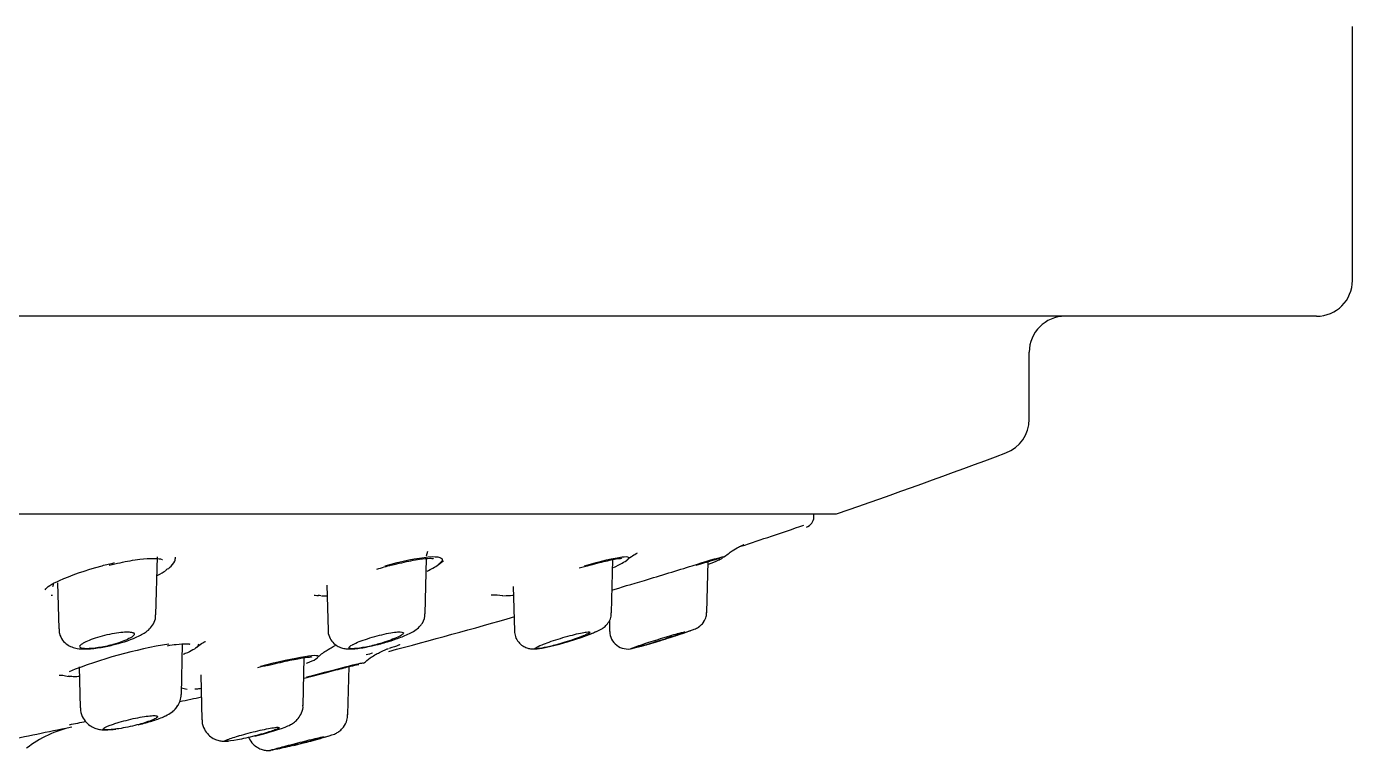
# Model space of a CAD drawing. Header units: millimetres. Extents: x -60 to 7633, y -2614 to 2146.
# Drawn here: x 198.69 to 235.6, y 1802.47 to 1822.64 of the extents above; entities that cross this region are included whole.
import ezdxf

# ---------------------------------------------------------------- set-up
doc = ezdxf.new("R2010")
doc.units = ezdxf.units.MM
doc.layers.get('0').update_dxf_attribs({"color": 250})

msp = doc.modelspace()

# ---------------------------------------------------------------- linework, layer by layer
at = {"linetype": 'Continuous'}
for p, q in [((235.6, 1815.566), (235.6, 1822.638)), ((234.6, 1814.566), (76.6, 1814.566)), ((226.6, 1811.694), (226.6, 1813.566)), ((90, 1809.058), (221.2, 1809.058)), ((220.606, 1808.969), (220.608, 1809.058)), ((209.824, 1807.895), (209.858, 1808.019)), ((202.289, 1806.248), (202.331, 1807.859)), ((209.786, 1806.279), (209.826, 1807.814)), ((214.973, 1806.301), (215.012, 1807.787)), ((217.625, 1806.313), (217.662, 1807.731)), ((199.551, 1807.139), (199.585, 1805.853)), ((207.049, 1807.072), (207.081, 1805.821)), ((212.236, 1807.032), (212.269, 1805.797)), ((212.269, 1805.797), (212.269, 1805.797)), ((214.913, 1806.084), (214.92, 1805.785)), ((202.997, 1804.03), (203.034, 1805.436)), ((206.384, 1803.724), (206.418, 1805.052)), ((200.155, 1804.796), (200.185, 1803.656)), ((207.633, 1803.466), (207.668, 1804.805)), ((203.538, 1804.578), (203.571, 1803.321)), ((203.571, 1803.321), (203.571, 1803.32)), ((207.633, 1803.465), (207.633, 1803.466))]:
    msp.add_line(p, q, dxfattribs=at)
for centre, radius, start, end in [((234.6, 1815.566), 1, 270, 0), ((227.6, 1813.566), 1, 90, 180), ((225.6, 1811.694), 1, 290.538, 0), ((155.6, 1998.54), 200.528, 289.11491, 290.53802), ((220.306, 1808.977), 0.3, 287.9272, 358.5), ((221.2, 1809.258), 0.2, 270, 289.1149), ((215.28, 1783.663), 24.814, 105.0427, 106.022), ((217.644, 1795.764), 12.308, 105.4351, 106.8556), ((198.891, 1816.389), 9.614, 292.5481, 292.9983), ((208.711, 1823.614), 17.072, 279.8058, 279.8179), ((211.716, 1805.645), 1.151, 78.4255, 94.6938), ((209.364, 1806.25), 0.414, 326.1247, 4.0339), ((211.601, 1812.809), 7.622, 283.4046, 292.9629), ((215.425, 1805.798), 0.503, 181.3924, 283.6185), ((212.233, 1819.625), 14.674, 287.2674, 289.6425), ((204.736, 1792.487), 13.112, 99.1516, 111.7809), ((200.398, 1808.685), 3.345, 283.2895, 295.2043), ((212.285, 1818.527), 13.613, 283.8482, 288.4338), ((209.437, 1787.903), 17.412, 103.4493, 104.3622), ((202.456, 1804.009), 0.533, 323.094, 2.1619), ((965.471, -1945.011), 3825.504, 101.544126, 101.572438), ((200.552, 1800.177), 3, 101.5439, 128.3924), ((203.41, 1809.992), 7.305, 282.8917, 289.8313), ((202.521, 1818.345), 16.137, 284.4371, 286.4054), ((200.923, 1823.741), 21.762, 283.8433, 284.9695)]:
    msp.add_arc(centre, radius, start, end, dxfattribs=at)
for points in [[(218.577, 1808.157), (219.135, 1808.343), (219.712, 1808.537), (220.326, 1808.744)], [(200.792, 1807.615), (200.906, 1807.646), (201.022, 1807.675), (201.137, 1807.701)], [(202.322, 1807.347), (202.421, 1807.395), (202.508, 1807.444), (202.581, 1807.495)], [(206.885, 1806.78), (206.855, 1806.781), (206.829, 1806.783), (206.805, 1806.787)], [(211.959, 1806.78), (211.947, 1806.78), (211.937, 1806.781), (211.928, 1806.782)], [(208.771, 1805.23), (209.944, 1805.539), (211.122, 1805.863), (212.285, 1806.198)], [(200.167, 1805.361), (200.167, 1805.376), (200.179, 1805.394), (200.202, 1805.414)], [(209.052, 1805.423), (209.11, 1805.423), (209.011, 1805.383), (208.779, 1805.311)], [(208.321, 1805.177), (208.265, 1805.162), (208.206, 1805.145), (208.144, 1805.128)], [(202.957, 1803.831), (203.157, 1803.874), (203.357, 1803.918), (203.556, 1803.962)], [(202.997, 1804.211), (203.047, 1804.201), (203.1, 1804.188), (203.158, 1804.175)], [(199.885, 1803.185), (200.037, 1803.216), (200.187, 1803.247), (200.335, 1803.277)]]:
    msp.add_open_spline(points, degree=3, dxfattribs=at)
for points, knots in [([(218.089, 1807.843), (218.179, 1807.916), (218.312, 1808.022), (218.502, 1808.132), (218.604, 1808.182), (218.646, 1808.2), (218.653, 1808.203), (218.653, 1808.203)], [0, 0, 0, 0, 0.0753226, 0.1313558, 0.1708024, 0.2076765, 0.2382882, 0.2382882, 0.2382882, 0.2382882]), ([(200.989, 1807.627), (201.1, 1807.654), (201.375, 1807.722), (201.832, 1807.803), (202.218, 1807.828), (202.429, 1807.811), (202.473, 1807.782), (202.474, 1807.786)], [0, 0, 0, 0, 0.0400046, 0.1162337, 0.1800099, 0.2347002, 0.2743242, 0.2743242, 0.2743242, 0.2743242]), ([(202.645, 1807.542), (202.654, 1807.549), (202.725, 1807.607), (202.804, 1807.692), (202.834, 1807.817), (202.836, 1807.856)], [0.50634131, 0.50634131, 0.50634131, 0.50634131, 0.51531608, 0.57679856, 0.60401788, 0.60401788, 0.60401788, 0.60401788]), ([(208.667, 1807.615), (209.13, 1807.74), (209.576, 1807.836), (210.17, 1807.887), (210.307, 1807.84), (210.232, 1807.716), (210.204, 1807.688), (210.165, 1807.657)], [0, 0, 0, 0, 0.125, 0.125, 0.25, 0.25, 0.282232, 0.282232, 0.282232, 0.282232]), ([(208.839, 1807.627), (208.948, 1807.655), (209.215, 1807.722), (209.618, 1807.802), (209.901, 1807.826), (210.001, 1807.819), (210.013, 1807.811), (210.013, 1807.811)], [0, 0, 0, 0, 0.1328455, 0.3850295, 0.5836477, 0.7223658, 0.7681596, 0.7681596, 0.7681596, 0.7681596]), ([(209.836, 1807.465), (209.896, 1807.493), (210.084, 1807.59), (210.21, 1807.674), (210.278, 1807.77)], [0.4818505, 0.4818505, 0.4818505, 0.4818505, 0.5208983, 0.6152268, 0.6152268, 0.6152268, 0.6152268]), ([(210.153, 1807.644), (210.162, 1807.653), (210.217, 1807.702), (210.275, 1807.734), (210.294, 1807.746), (210.294, 1807.746)], [0, 0, 0, 0, 0.00862618, 0.05859096, 0.09803634, 0.09803634, 0.09803634, 0.09803634]), ([(214.223, 1807.615), (214.666, 1807.74), (215.053, 1807.836), (215.448, 1807.883), (215.498, 1807.852), (215.412, 1807.781)], [0, 0, 0, 0, 0.125, 0.125, 0.2315842, 0.2315842, 0.2315842, 0.2315842]), ([(214.368, 1807.628), (214.469, 1807.656), (214.715, 1807.723), (215.041, 1807.799), (215.219, 1807.823), (215.259, 1807.821), (215.258, 1807.821)], [0, 0, 0, 0, 0.0425593, 0.1231083, 0.1774006, 0.2062683, 0.2062683, 0.2062683, 0.2062683]), ([(215.024, 1807.567), (215.117, 1807.609), (215.274, 1807.686), (215.375, 1807.749), (215.42, 1807.788)], [0.5284521, 0.5284521, 0.5284521, 0.5284521, 0.5898081, 0.6468385, 0.6468385, 0.6468385, 0.6468385]), ([(215.401, 1807.765), (215.433, 1807.794), (215.515, 1807.868), (215.627, 1807.936), (215.679, 1807.967), (215.686, 1807.97), (215.686, 1807.97)], [0, 0, 0, 0, 0.0375592, 0.1129758, 0.1759691, 0.2055719, 0.2055719, 0.2055719, 0.2055719]), ([(217.217, 1807.615), (217.62, 1807.74), (217.931, 1807.836), (218.102, 1807.872), (218.118, 1807.87), (218.102, 1807.857)], [0, 0, 0, 0, 0.125, 0.125, 0.1765577, 0.1765577, 0.1765577, 0.1765577]), ([(217.333, 1807.63), (217.422, 1807.658), (217.64, 1807.726), (217.873, 1807.796), (217.97, 1807.82), (217.985, 1807.822), (217.985, 1807.822)], [0, 0, 0, 0, 0.0428683, 0.1241786, 0.1626469, 0.1789178, 0.1789178, 0.1789178, 0.1789178]), ([(217.672, 1807.658), (217.781, 1807.7), (217.927, 1807.76), (218.024, 1807.807), (218.058, 1807.826), (218.065, 1807.831)], [0.5708893, 0.5708893, 0.5708893, 0.5708893, 0.6429355, 0.6862696, 0.6980478, 0.6980478, 0.6980478, 0.6980478]), ([(199.204, 1806.946), (199.248, 1807.018), (199.39, 1807.109), (199.901, 1807.34), (200.33, 1807.489), (200.792, 1807.615)], [0.7825522, 0.7825522, 0.7825522, 0.7825522, 0.875, 0.875, 1, 1, 1, 1]), ([(214.978, 1806.935), (215.22, 1807.008), (215.543, 1807.104), (216.331, 1807.34), (216.814, 1807.489), (217.217, 1807.615)], [0.7775966, 0.7775966, 0.7775966, 0.7775966, 0.875, 0.875, 1, 1, 1, 1]), ([(199.417, 1807.126), (199.423, 1807.112), (199.443, 1807.073), (199.408, 1807.024), (199.412, 1807.028), (199.413, 1807.029)], [0, 0, 0, 0, 0.273954, 0.991776, 1, 1, 1, 1]), ([(199.369, 1806.797), (199.369, 1806.797), (199.374, 1806.796), (199.39, 1806.794), (199.406, 1806.792)], [0.760738, 0.760738, 0.760738, 0.760738, 0.7967605, 1, 1, 1, 1]), ([(206.692, 1806.795), (206.691, 1806.795), (206.695, 1806.795), (206.732, 1806.797), (206.8, 1806.785), (206.82, 1806.782)], [0.3556342, 0.3556342, 0.3556342, 0.3556342, 0.4967132, 0.8808422, 1, 1, 1, 1]), ([(206.903, 1806.781), (206.914, 1806.78), (206.956, 1806.776), (207.01, 1806.776), (207.055, 1806.778)], [0, 0, 0, 0, 0.00918775, 0.03918946, 0.03918946, 0.03918946, 0.03918946]), ([(211.978, 1806.779), (212.058, 1806.782), (212.137, 1806.786), (212.25, 1806.801), (212.261, 1806.802)], [0, 0, 0, 0, 0.07283818, 0.08077802, 0.08077802, 0.08077802, 0.08077802]), ([(201.822, 1805.658), (201.92, 1805.708), (202.046, 1805.779), (202.201, 1805.948), (202.28, 1806.107), (202.28, 1806.205), (202.28, 1806.248)], [0, 0, 0, 0, 0.426589, 0.656468, 0.871955, 1, 1, 1, 1]), ([(214.574, 1805.791), (214.625, 1805.814), (214.696, 1805.851), (214.816, 1805.94), (214.91, 1806.059), (214.967, 1806.188), (214.966, 1806.268), (214.965, 1806.301)], [0, 0, 0, 0, 0.308561, 0.507089, 0.690021, 0.890038, 1, 1, 1, 1]), ([(217.166, 1805.805), (217.207, 1805.819), (217.266, 1805.842), (217.326, 1805.868), (217.393, 1805.904), (217.469, 1805.961), (217.551, 1806.056), (217.614, 1806.183), (217.617, 1806.271), (217.618, 1806.313)], [0, 0, 0, 0, 0.240365, 0.387997, 0.472884, 0.571442, 0.703618, 0.878274, 1, 1, 1, 1]), ([(217.406, 1805.915), (217.416, 1805.922), (217.457, 1805.952), (217.533, 1806.029), (217.607, 1806.161), (217.617, 1806.258), (217.622, 1806.312)], [0.798906, 0.798906, 0.798906, 0.798906, 0.8161517, 0.868553, 0.9372806, 1, 1, 1, 1]), ([(199.594, 1805.853), (199.594, 1805.806), (199.596, 1805.701), (199.68, 1805.542), (199.808, 1805.42), (199.954, 1805.344), (200.126, 1805.301), (200.359, 1805.29), (200.689, 1805.324), (201.002, 1805.381), (201.14, 1805.422), (201.167, 1805.43)], [0, 0, 0, 0, 0.063401, 0.165556, 0.250739, 0.333574, 0.428538, 0.573825, 0.778536, 0.962654, 1, 1, 1, 1]), ([(207.088, 1805.823), (207.086, 1805.806), (207.078, 1805.731), (207.131, 1805.59), (207.234, 1805.452), (207.362, 1805.363), (207.491, 1805.315), (207.631, 1805.295), (207.823, 1805.297), (208.081, 1805.332), (208.289, 1805.381), (208.374, 1805.402)], [0, 0, 0, 0, 0.026654, 0.135553, 0.23467, 0.320262, 0.402285, 0.491958, 0.623337, 0.867222, 1, 1, 1, 1]), ([(208.374, 1805.402), (208.422, 1805.412), (208.58, 1805.448), (208.897, 1805.543), (209.258, 1805.678), (209.48, 1805.785), (209.64, 1805.92), (209.69, 1805.993), (209.708, 1806.019)], [0, 0, 0, 0, 0.079466, 0.305435, 0.541293, 0.819307, 0.945832, 1, 1, 1, 1]), ([(212.273, 1805.798), (212.277, 1805.741), (212.287, 1805.633), (212.375, 1805.485), (212.492, 1805.382), (212.609, 1805.325), (212.718, 1805.3), (212.816, 1805.295), (212.959, 1805.305), (213.131, 1805.335), (213.306, 1805.379), (213.368, 1805.395)], [0, 0, 0, 0, 0.096285, 0.212328, 0.305407, 0.386319, 0.46005, 0.532177, 0.623579, 0.88651, 1, 1, 1, 1]), ([(213.442, 1805.414), (213.517, 1805.434), (213.595, 1805.455), (213.674, 1805.478), (213.77, 1805.506), (213.869, 1805.536), (213.962, 1805.566), (214.059, 1805.597), (214.153, 1805.629), (214.236, 1805.659), (214.293, 1805.679), (214.346, 1805.7), (214.392, 1805.718), (214.447, 1805.74), (214.493, 1805.761), (214.529, 1805.779)], [0, 0, 0, 0, 0.0621334, 0.0621334, 0.0621334, 0.1380575, 0.1380575, 0.1380575, 0.2166048, 0.2166048, 0.2166048, 0.2701439, 0.2701439, 0.2701439, 0.3329615, 0.3329615, 0.3329615, 0.3329615]), ([(215.943, 1805.414), (215.975, 1805.424), (216.008, 1805.433), (216.042, 1805.443), (216.127, 1805.469), (216.221, 1805.497), (216.314, 1805.526), (216.412, 1805.556), (216.513, 1805.587), (216.608, 1805.618), (216.706, 1805.649), (216.801, 1805.68), (216.886, 1805.708), (216.944, 1805.728), (216.998, 1805.746), (217.046, 1805.762), (217.096, 1805.78), (217.14, 1805.796), (217.176, 1805.809)], [0, 0, 0, 0, 0.0295944, 0.0295944, 0.0295944, 0.104076, 0.104076, 0.104076, 0.1816572, 0.1816572, 0.1816572, 0.2608956, 0.2608956, 0.2608956, 0.3146712, 0.3146712, 0.3146712, 0.3719497, 0.3719497, 0.3719497, 0.3719497]), ([(201.077, 1805.414), (200.95, 1805.38), (200.816, 1805.352), (200.567, 1805.313), (200.451, 1805.303), (200.273, 1805.303), (200.211, 1805.313), (200.179, 1805.336), (200.175, 1805.339), (200.172, 1805.343)], [0, 0, 0, 0, 0.25, 0.25, 0.5, 0.5, 0.75, 0.75, 0.7937485, 0.7937485, 0.7937485, 0.7937485]), ([(200.202, 1805.414), (200.219, 1805.43), (200.243, 1805.446), (200.272, 1805.463), (200.316, 1805.489), (200.373, 1805.517), (200.44, 1805.544), (200.508, 1805.572), (200.587, 1805.599), (200.671, 1805.625), (200.755, 1805.651), (200.846, 1805.675), (200.936, 1805.696), (201.024, 1805.716), (201.113, 1805.733), (201.196, 1805.746), (201.275, 1805.758), (201.351, 1805.766), (201.416, 1805.77), (201.479, 1805.774), (201.534, 1805.773), (201.576, 1805.768), (201.618, 1805.763), (201.649, 1805.754), (201.666, 1805.742), (201.684, 1805.729), (201.689, 1805.713), (201.681, 1805.694), (201.672, 1805.675), (201.65, 1805.653), (201.616, 1805.629), (201.595, 1805.615), (201.569, 1805.599), (201.539, 1805.584), (201.486, 1805.556), (201.42, 1805.528), (201.346, 1805.5), (201.272, 1805.473), (201.188, 1805.446), (201.101, 1805.421), (201.093, 1805.419), (201.085, 1805.417), (201.077, 1805.414)], [0, 0, 0, 0, 0.054481, 0.054481, 0.054481, 0.137572, 0.137572, 0.137572, 0.222906, 0.222906, 0.222906, 0.30806, 0.30806, 0.30806, 0.390528, 0.390528, 0.390528, 0.469135, 0.469135, 0.469135, 0.54462, 0.54462, 0.54462, 0.61902, 0.61902, 0.61902, 0.694615, 0.694615, 0.694615, 0.773134, 0.773134, 0.773134, 0.821448, 0.821448, 0.821448, 0.906886, 0.906886, 0.906886, 0.992368, 0.992368, 0.992368, 1, 1, 1, 1]), ([(202.614, 1805.386), (202.704, 1805.402), (202.911, 1805.437), (203.126, 1805.447), (203.217, 1805.437), (203.229, 1805.433), (203.229, 1805.433)], [0, 0, 0, 0, 0.1883304, 0.5057083, 0.7143018, 0.7764381, 0.7764381, 0.7764381, 0.7764381]), ([(203.47, 1805.433), (203.478, 1805.413), (203.469, 1805.389), (203.418, 1805.333), (203.376, 1805.303), (203.263, 1805.237), (203.191, 1805.202), (203.087, 1805.158), (203.067, 1805.15), (203.046, 1805.141)], [0, 0, 0, 0, 0.125, 0.125, 0.25, 0.25, 0.375, 0.375, 0.4043792, 0.4043792, 0.4043792, 0.4043792]), ([(203.421, 1805.334), (203.443, 1805.353), (203.523, 1805.424), (203.635, 1805.488), (203.671, 1805.507), (203.673, 1805.508), (203.673, 1805.508)], [0, 0, 0, 0, 0.01342343, 0.05827864, 0.0954012, 0.09960577, 0.09960577, 0.09960577, 0.09960577]), ([(208.414, 1805.414), (208.284, 1805.38), (208.155, 1805.352), (207.928, 1805.313), (207.83, 1805.303), (207.697, 1805.303), (207.662, 1805.313), (207.661, 1805.351), (207.696, 1805.38), (207.76, 1805.414)], [0, 0, 0, 0, 0.25, 0.25, 0.5, 0.5, 0.75, 0.75, 1, 1, 1, 1]), ([(207.76, 1805.414), (207.766, 1805.418), (207.773, 1805.421), (207.78, 1805.425), (207.825, 1805.449), (207.884, 1805.475), (207.95, 1805.501), (208.019, 1805.528), (208.099, 1805.556), (208.182, 1805.583), (208.267, 1805.61), (208.358, 1805.637), (208.448, 1805.661), (208.536, 1805.684), (208.626, 1805.706), (208.709, 1805.723), (208.789, 1805.739), (208.865, 1805.752), (208.93, 1805.761), (208.992, 1805.769), (209.045, 1805.773), (209.086, 1805.772), (209.125, 1805.772), (209.153, 1805.767), (209.167, 1805.758), (209.182, 1805.75), (209.183, 1805.737), (209.172, 1805.722), (209.16, 1805.706), (209.135, 1805.687), (209.099, 1805.665), (209.077, 1805.653), (209.051, 1805.639), (209.022, 1805.625), (208.968, 1805.6), (208.9, 1805.572), (208.825, 1805.544), (208.75, 1805.516), (208.666, 1805.488), (208.579, 1805.462), (208.525, 1805.445), (208.469, 1805.429), (208.414, 1805.414)], [0, 0, 0, 0, 0.012069, 0.012069, 0.012069, 0.093386, 0.093386, 0.093386, 0.17778, 0.17778, 0.17778, 0.263365, 0.263365, 0.263365, 0.347501, 0.347501, 0.347501, 0.42816, 0.42816, 0.42816, 0.505086, 0.505086, 0.505086, 0.579761, 0.579761, 0.579761, 0.654459, 0.654459, 0.654459, 0.731278, 0.731278, 0.731278, 0.776875, 0.776875, 0.776875, 0.862065, 0.862065, 0.862065, 0.947227, 0.947227, 0.947227, 1, 1, 1, 1]), ([(213.442, 1805.414), (213.316, 1805.38), (213.197, 1805.352), (213.002, 1805.313), (212.926, 1805.303), (212.844, 1805.303), (212.837, 1805.313), (212.891, 1805.351), (212.952, 1805.38), (213.038, 1805.414)], [0, 0, 0, 0, 0.25, 0.25, 0.5, 0.5, 0.75, 0.75, 1, 1, 1, 1]), ([(213.038, 1805.414), (213.067, 1805.426), (213.098, 1805.438), (213.131, 1805.451), (213.198, 1805.476), (213.275, 1805.503), (213.357, 1805.53), (213.44, 1805.557), (213.53, 1805.586), (213.619, 1805.612), (213.708, 1805.638), (213.798, 1805.663), (213.883, 1805.685), (213.964, 1805.707), (214.043, 1805.725), (214.109, 1805.739), (214.173, 1805.753), (214.229, 1805.763), (214.27, 1805.768), (214.31, 1805.773), (214.339, 1805.774), (214.354, 1805.77), (214.368, 1805.767), (214.369, 1805.759), (214.358, 1805.748), (214.346, 1805.737), (214.321, 1805.722), (214.285, 1805.704), (214.248, 1805.686), (214.198, 1805.664), (214.14, 1805.641), (214.079, 1805.617), (214.008, 1805.591), (213.931, 1805.565), (213.851, 1805.538), (213.764, 1805.51), (213.677, 1805.483), (213.599, 1805.459), (213.519, 1805.436), (213.442, 1805.414)], [0, 0, 0, 0, 0.040592, 0.040592, 0.040592, 0.123097, 0.123097, 0.123097, 0.208174, 0.208174, 0.208174, 0.293529, 0.293529, 0.293529, 0.376568, 0.376568, 0.376568, 0.455811, 0.455811, 0.455811, 0.531687, 0.531687, 0.531687, 0.606086, 0.606086, 0.606086, 0.681311, 0.681311, 0.681311, 0.759228, 0.759228, 0.759228, 0.840696, 0.840696, 0.840696, 0.925177, 0.925177, 0.925177, 1, 1, 1, 1]), ([(215.499, 1805.304), (215.499, 1805.307), (215.522, 1805.317), (215.618, 1805.351), (215.702, 1805.38), (215.806, 1805.414)], [0.550386, 0.550386, 0.550386, 0.550386, 0.75, 0.75, 1, 1, 1, 1]), ([(215.943, 1805.414), (215.825, 1805.38), (215.721, 1805.352), (215.572, 1805.315), (215.524, 1805.304), (215.506, 1805.303)], [0, 0, 0, 0, 0.25, 0.25, 0.4837425, 0.4837425, 0.4837425, 0.4837425]), ([(215.806, 1805.414), (215.868, 1805.435), (215.938, 1805.458), (216.011, 1805.482), (216.093, 1805.508), (216.182, 1805.536), (216.269, 1805.563), (216.358, 1805.591), (216.448, 1805.618), (216.532, 1805.643), (216.615, 1805.668), (216.693, 1805.691), (216.761, 1805.71), (216.826, 1805.728), (216.882, 1805.744), (216.924, 1805.754), (216.965, 1805.764), (216.993, 1805.77), (217.007, 1805.772), (217.02, 1805.773), (217.02, 1805.771), (217.007, 1805.764), (216.994, 1805.757), (216.967, 1805.746), (216.93, 1805.733), (216.892, 1805.718), (216.842, 1805.701), (216.784, 1805.681), (216.723, 1805.66), (216.653, 1805.636), (216.577, 1805.612), (216.499, 1805.586), (216.413, 1805.559), (216.327, 1805.532), (216.239, 1805.504), (216.148, 1805.476), (216.062, 1805.45), (216.022, 1805.438), (215.981, 1805.426), (215.943, 1805.414)], [0, 0, 0, 0, 0.073581, 0.073581, 0.073581, 0.157343, 0.157343, 0.157343, 0.242859, 0.242859, 0.242859, 0.327562, 0.327562, 0.327562, 0.409144, 0.409144, 0.409144, 0.486873, 0.486873, 0.486873, 0.56188, 0.56188, 0.56188, 0.636349, 0.636349, 0.636349, 0.712487, 0.712487, 0.712487, 0.791812, 0.791812, 0.791812, 0.874653, 0.874653, 0.874653, 0.959866, 0.959866, 0.959866, 1, 1, 1, 1]), ([(205.212, 1804.821), (205.687, 1804.938), (206.134, 1805.039), (206.73, 1805.137), (206.865, 1805.128), (206.793, 1805.063), (206.791, 1805.061), (206.788, 1805.059)], [0, 0, 0, 0, 0.125, 0.125, 0.25, 0.25, 0.2541683, 0.2541683, 0.2541683, 0.2541683]), ([(205.387, 1804.837), (205.498, 1804.864), (205.773, 1804.929), (206.196, 1805.02), (206.489, 1805.067), (206.602, 1805.075), (206.621, 1805.072), (206.621, 1805.072)], [0, 0, 0, 0, 0.0920533, 0.2687311, 0.4209168, 0.511572, 0.5525144, 0.5525144, 0.5525144, 0.5525144]), ([(206.48, 1804.903), (206.515, 1804.917), (206.642, 1804.967), (206.724, 1804.997), (206.786, 1805.053)], [0.5438485, 0.5438485, 0.5438485, 0.5438485, 0.56754583, 0.63704869, 0.63704869, 0.63704869, 0.63704869]), ([(206.83, 1805.092), (206.834, 1805.096), (206.915, 1805.176), (207.079, 1805.281), (207.231, 1805.37), (207.278, 1805.391), (207.283, 1805.394), (207.283, 1805.394)], [0, 0, 0, 0, 0.002835, 0.0703575, 0.1215087, 0.1626098, 0.1821807, 0.1821807, 0.1821807, 0.1821807]), ([(208.072, 1804.903), (208.138, 1804.957), (208.27, 1805.066), (208.487, 1805.189), (208.652, 1805.266), (208.732, 1805.299), (208.762, 1805.31), (208.767, 1805.311), (208.767, 1805.311)], [0, 0, 0, 0, 0.0517368, 0.1234367, 0.1674255, 0.2008313, 0.2363077, 0.2601977, 0.2601977, 0.2601977, 0.2601977]), ([(206.404, 1804.478), (206.472, 1804.496), (206.728, 1804.562), (207.191, 1804.683), (207.634, 1804.798), (207.866, 1804.854), (207.933, 1804.865), (207.936, 1804.865), (207.936, 1804.865)], [0.0387522, 0.0387522, 0.0387522, 0.0387522, 0.1104253, 0.324076, 0.5362731, 0.7185953, 0.8155094, 0.8264659, 0.8264659, 0.8264659, 0.8264659]), ([(206.478, 1804.516), (206.946, 1804.637), (207.382, 1804.752), (207.945, 1804.894), (208.084, 1804.922), (208.058, 1804.901)], [0, 0, 0, 0, 0.125, 0.125, 0.2387095, 0.2387095, 0.2387095, 0.2387095]), ([(199.598, 1804.57), (199.598, 1804.57), (199.609, 1804.57), (199.68, 1804.567), (199.8, 1804.545), (199.87, 1804.532)], [0.90343401, 0.90343401, 0.90343401, 0.90343401, 0.92160047, 0.9613104, 1, 1, 1, 1]), ([(200.153, 1804.526), (200.109, 1804.524), (200.068, 1804.523), (199.968, 1804.523), (199.915, 1804.526), (199.868, 1804.534), (199.861, 1804.535), (199.854, 1804.536)], [0.4280355, 0.4280355, 0.4280355, 0.4280355, 0.5, 0.5, 0.625, 0.625, 0.6490805, 0.6490805, 0.6490805, 0.6490805]), ([(203.374, 1804.181), (203.409, 1804.184), (203.467, 1804.191), (203.534, 1804.199), (203.559, 1804.202)], [0.0674475, 0.0674475, 0.0674475, 0.0674475, 0.09477216, 0.10966696, 0.10966696, 0.10966696, 0.10966696]), ([(200.188, 1803.658), (200.187, 1803.65), (200.177, 1803.573), (200.229, 1803.417), (200.338, 1803.25), (200.479, 1803.138), (200.62, 1803.075), (200.76, 1803.046), (200.931, 1803.037), (201.067, 1803.051), (201.173, 1803.064)], [0, 0, 0, 0, 0.014615, 0.165999, 0.304316, 0.420648, 0.526619, 0.630754, 0.753522, 1, 1, 1, 1]), ([(201.792, 1803.184), (201.837, 1803.195), (201.994, 1803.231), (202.287, 1803.32), (202.534, 1803.415), (202.715, 1803.515), (202.83, 1803.618), (202.873, 1803.677), (202.882, 1803.689)], [0, 0, 0, 0, 0.088496, 0.354481, 0.6513, 0.828115, 0.970126, 1, 1, 1, 1]), ([(202.645, 1803.478), (202.656, 1803.485), (202.718, 1803.524), (202.818, 1803.599), (202.889, 1803.698), (202.914, 1803.742)], [0.5699381, 0.5699381, 0.5699381, 0.5699381, 0.6001232, 0.734551, 0.8229584, 0.8229584, 0.8229584, 0.8229584]), ([(205.888, 1803.12), (205.94, 1803.14), (206.014, 1803.171), (206.144, 1803.25), (206.262, 1803.363), (206.348, 1803.518), (206.393, 1803.656), (206.383, 1803.723), (206.382, 1803.726)], [0, 0, 0, 0, 0.259665, 0.426964, 0.589177, 0.777138, 0.993112, 1, 1, 1, 1]), ([(201.822, 1803.195), (201.741, 1803.172), (201.658, 1803.151), (201.486, 1803.114), (201.4, 1803.098), (201.155, 1803.057), (201.013, 1803.043), (200.836, 1803.043), (200.804, 1803.057), (200.862, 1803.111), (200.951, 1803.149), (201.079, 1803.195)], [0, 0, 0, 0, 0.125, 0.125, 0.25, 0.25, 0.5, 0.5, 0.75, 0.75, 1, 1, 1, 1]), ([(201.079, 1803.195), (201.119, 1803.209), (201.163, 1803.223), (201.209, 1803.237), (201.286, 1803.261), (201.371, 1803.285), (201.457, 1803.307), (201.544, 1803.329), (201.635, 1803.35), (201.722, 1803.369), (201.808, 1803.386), (201.892, 1803.402), (201.967, 1803.413), (202.04, 1803.425), (202.107, 1803.432), (202.162, 1803.436), (202.215, 1803.44), (202.258, 1803.44), (202.288, 1803.437), (202.317, 1803.433), (202.334, 1803.426), (202.337, 1803.416), (202.34, 1803.406), (202.33, 1803.392), (202.307, 1803.376), (202.284, 1803.36), (202.246, 1803.341), (202.199, 1803.32), (202.15, 1803.3), (202.088, 1803.277), (202.018, 1803.254), (201.959, 1803.234), (201.892, 1803.214), (201.822, 1803.195)], [0, 0, 0, 0, 0.060404, 0.060404, 0.060404, 0.160423, 0.160423, 0.160423, 0.26046, 0.26046, 0.26046, 0.358273, 0.358273, 0.358273, 0.452681, 0.452681, 0.452681, 0.544155, 0.544155, 0.544155, 0.634423, 0.634423, 0.634423, 0.725584, 0.725584, 0.725584, 0.819306, 0.819306, 0.819306, 0.916264, 0.916264, 0.916264, 1, 1, 1, 1]), ([(203.578, 1803.321), (203.576, 1803.302), (203.568, 1803.217), (203.627, 1803.059), (203.74, 1802.903), (203.876, 1802.803), (204.007, 1802.749), (204.123, 1802.728), (204.223, 1802.724), (204.274, 1802.727), (204.306, 1802.73)], [0, 0, 0, 0, 0.044195, 0.23432, 0.404803, 0.545786, 0.668781, 0.777941, 0.87969, 1, 1, 1, 1]), ([(207.079, 1802.865), (207.119, 1802.877), (207.178, 1802.896), (207.241, 1802.918), (207.322, 1802.955), (207.417, 1803.016), (207.529, 1803.13), (207.617, 1803.292), (207.623, 1803.409), (207.626, 1803.466)], [0, 0, 0, 0, 0.204382, 0.333589, 0.41085, 0.515318, 0.653598, 0.857203, 1, 1, 1, 1]), ([(204.209, 1802.735), (204.209, 1802.742), (204.226, 1802.752), (204.323, 1802.792), (204.44, 1802.829), (204.587, 1802.873)], [0.6157215, 0.6157215, 0.6157215, 0.6157215, 0.75, 0.75, 1, 1, 1, 1]), ([(205.044, 1802.873), (204.959, 1802.851), (204.876, 1802.831), (204.71, 1802.795), (204.63, 1802.779), (204.412, 1802.741), (204.299, 1802.727), (204.241, 1802.727), (204.237, 1802.727), (204.233, 1802.727)], [0, 0, 0, 0, 0.125, 0.125, 0.25, 0.25, 0.5, 0.5, 0.5205366, 0.5205366, 0.5205366, 0.5205366]), ([(204.587, 1802.873), (204.596, 1802.876), (204.605, 1802.878), (204.613, 1802.881), (204.69, 1802.903), (204.775, 1802.927), (204.861, 1802.949), (204.948, 1802.972), (205.038, 1802.995), (205.125, 1803.015), (205.21, 1803.035), (205.294, 1803.053), (205.369, 1803.068), (205.442, 1803.082), (205.508, 1803.094), (205.561, 1803.102), (205.613, 1803.11), (205.655, 1803.114), (205.682, 1803.114), (205.709, 1803.115), (205.723, 1803.111), (205.723, 1803.105), (205.723, 1803.098), (205.71, 1803.088), (205.684, 1803.075), (205.658, 1803.063), (205.619, 1803.047), (205.569, 1803.029), (205.518, 1803.011), (205.456, 1802.99), (205.386, 1802.969), (205.314, 1802.947), (205.233, 1802.924), (205.15, 1802.901), (205.115, 1802.892), (205.08, 1802.882), (205.044, 1802.873)], [0, 0, 0, 0, 0.011297, 0.011297, 0.011297, 0.109563, 0.109563, 0.109563, 0.209, 0.209, 0.209, 0.307403, 0.307403, 0.307403, 0.402998, 0.402998, 0.402998, 0.495383, 0.495383, 0.495383, 0.585644, 0.585644, 0.585644, 0.675692, 0.675692, 0.675692, 0.767415, 0.767415, 0.767415, 0.862013, 0.862013, 0.862013, 0.959559, 0.959559, 0.959559, 1, 1, 1, 1]), ([(204.871, 1802.831), (204.874, 1802.824), (204.908, 1802.755), (204.98, 1802.65), (205.113, 1802.547), (205.239, 1802.493), (205.349, 1802.47), (205.433, 1802.467), (205.466, 1802.469), (205.479, 1802.47)], [0.2283747, 0.2283747, 0.2283747, 0.2283747, 0.2531047, 0.4503616, 0.6106312, 0.7465077, 0.8605632, 0.9505233, 1, 1, 1, 1]), ([(205.978, 1802.612), (206.021, 1802.623), (206.066, 1802.635), (206.111, 1802.647), (206.197, 1802.669), (206.287, 1802.692), (206.372, 1802.713), (206.458, 1802.735), (206.542, 1802.756), (206.617, 1802.774), (206.691, 1802.792), (206.758, 1802.807), (206.812, 1802.819), (206.865, 1802.831), (206.907, 1802.84), (206.934, 1802.845), (206.961, 1802.849), (206.975, 1802.851), (206.974, 1802.848), (206.974, 1802.846), (206.959, 1802.84), (206.933, 1802.831), (206.906, 1802.822), (206.866, 1802.81), (206.816, 1802.795), (206.765, 1802.78), (206.703, 1802.763), (206.634, 1802.744), (206.563, 1802.724), (206.483, 1802.703), (206.401, 1802.681), (206.317, 1802.659), (206.228, 1802.636), (206.142, 1802.614), (206.138, 1802.613), (206.135, 1802.612), (206.132, 1802.612)], [0, 0, 0, 0, 0.051142, 0.051142, 0.051142, 0.149573, 0.149573, 0.149573, 0.24832, 0.24832, 0.24832, 0.345307, 0.345307, 0.345307, 0.439275, 0.439275, 0.439275, 0.530428, 0.530428, 0.530428, 0.620205, 0.620205, 0.620205, 0.710522, 0.710522, 0.710522, 0.803001, 0.803001, 0.803001, 0.89841, 0.89841, 0.89841, 0.996332, 0.996332, 0.996332, 1, 1, 1, 1]), ([(206.132, 1802.612), (206.173, 1802.622), (206.215, 1802.632), (206.257, 1802.643), (206.348, 1802.666), (206.442, 1802.691), (206.532, 1802.714), (206.624, 1802.738), (206.714, 1802.762), (206.794, 1802.784), (206.848, 1802.799), (206.898, 1802.813), (206.943, 1802.826), (206.997, 1802.841), (207.044, 1802.855), (207.081, 1802.866)], [0, 0, 0, 0, 0.0404958, 0.0404958, 0.0404958, 0.1279907, 0.1279907, 0.1279907, 0.2169046, 0.2169046, 0.2169046, 0.2758977, 0.2758977, 0.2758977, 0.34639, 0.34639, 0.34639, 0.34639]), ([(206.132, 1802.612), (206.048, 1802.59), (205.967, 1802.571), (205.815, 1802.536), (205.744, 1802.52), (205.562, 1802.483), (205.482, 1802.469), (205.445, 1802.469), (205.488, 1802.482), (205.676, 1802.533), (205.817, 1802.569), (205.978, 1802.612)], [0, 0, 0, 0, 0.125, 0.125, 0.25, 0.25, 0.5, 0.5, 0.75, 0.75, 1, 1, 1, 1])]:
    msp.add_open_spline(points, degree=3, knots=knots, dxfattribs=at)

doc.saveas('drawing.dxf')
